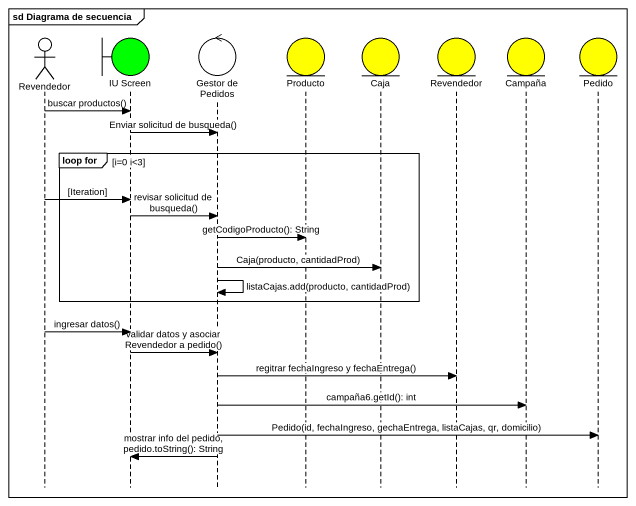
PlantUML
@startuml
mainframe sd Diagrama de secuencia
hide footbox
actor Revendedor
boundary "IU Screen" as IU_Screen #00FF00
control "Gestor de Pedidos" as Gestor_de_Pedidos
entity Producto #FFFF00
entity Caja #FFFF00
entity "Revendedor" as Revendedor_2 #FFFF00
entity Campaña #FFFF00
entity Pedido #FFFF00

Revendedor -> IU_Screen : buscar productos()
IU_Screen -> Gestor_de_Pedidos : Enviar solicitud de busqueda()
group loop for [i=0 i<3]
  Revendedor -> IU_Screen : [Iteration]
  IU_Screen -> Gestor_de_Pedidos : revisar solicitud de busqueda()
  Gestor_de_Pedidos -> Producto : getCodigoProducto(): String
  Gestor_de_Pedidos -> Caja : Caja(producto, cantidadProd)
  Gestor_de_Pedidos -> Gestor_de_Pedidos : listaCajas.add(producto, cantidadProd)
end
Revendedor -> IU_Screen : ingresar datos()
IU_Screen -> Gestor_de_Pedidos : validar datos y asociar Revendedor a pedido()
Gestor_de_Pedidos -> Revendedor_2 : regitrar fechaIngreso y fechaEntrega()
Gestor_de_Pedidos -> Campaña : campaña6.getId(): int
Gestor_de_Pedidos -> Pedido : Pedido(id, fechaIngreso, gechaEntrega, listaCajas, qr, domicilio)
Gestor_de_Pedidos -> IU_Screen : mostrar info del pedido, pedido.toString(): String
@enduml
